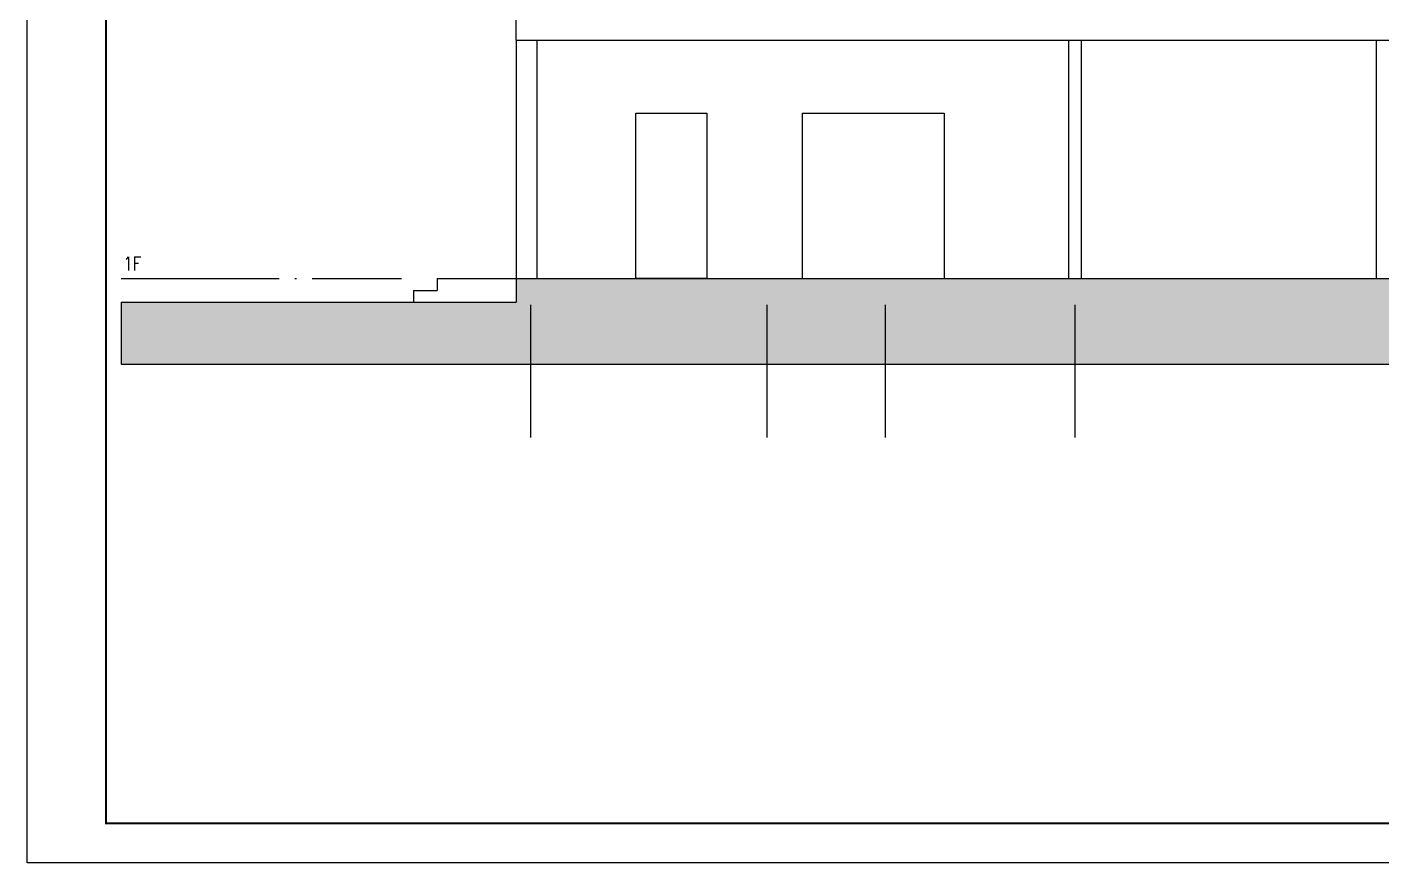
# Model space of a CAD drawing. Extents: x 278352 to 354603, y -396067 to -191104.
# Drawn here: x 324621 to 341790, y -396067 to -385468 of the extents above; entities that cross this region are included whole.
import ezdxf

# ---------------------------------------------------------------- set-up
doc = ezdxf.new("R2010")
doc.units = 0
doc.header["$LTSCALE"] = 1000
doc.header["$MEASUREMENT"] = 0
doc.linetypes.add('DOTE', pattern=[2.42, 2, -0.2, 0.02, -0.2])
for name, color, linetype in [('AXIS', 3, 'Continuous'), ('cj', 105, 'Continuous'), ('COLUMN', 40, 'Continuous'), ('DIM_ELEV', 3, 'Continuous'), ('DOTE', 1, 'DOTE'), ('WALL', 255, 'Continuous'), ('图框', 4, 'Continuous')]:
    doc.layers.add(name, color=color, linetype=linetype)
doc.styles.add('_TCH_DIM', font='SIMPLEX', dxfattribs={"bigfont": 'GBCBIG'})

# ---------------------------------------------------------------- blocks, each defined once
blk = doc.blocks.new('A2图框')
blk.add_lwpolyline([(0, 420), (594, 420), (594, 0), (0, 0)], close=True)
at = {"const_width": 0.5}
blk.add_lwpolyline([(583.95, 409.85), (20, 409.85), (20, 10.05), (583.95, 10.05), (583.95, 409.85)], dxfattribs=at)

msp = doc.modelspace()

# ---------------------------------------------------------------- hatches: boundary and pattern name
at = {"layer": 'cj'}
msp.add_hatch(color=8, dxfattribs=at).paths.add_polyline_path([(353673, -389741), (353673, -388958), (349480, -388958), (349480, -388658), (330818, -388658), (330818, -388958), (325815, -388958), (325815, -389741)])

# ---------------------------------------------------------------- linework, layer by layer
at = {"layer": 'AXIS'}
for p, q in [((330999, -388991), (330999, -390671)), ((333999, -390671), (333999, -388991)), ((335499, -390671), (335499, -388991)), ((337899, -388991), (337899, -390671))]:
    msp.add_line(p, q, dxfattribs=at)
at = {"layer": 'cj'}
for p, q in [((334444, -386558), (334444, -388658)), ((334444, -386558), (336244, -386558)), ((336244, -386558), (336244, -388658)), ((329818, -388658), (330818, -388658)), ((329818, -388658), (329818, -388808)), ((329518, -388808), (329818, -388808)), ((329518, -388808), (329518, -388958))]:
    msp.add_line(p, q, dxfattribs=at)
msp.add_lwpolyline([(332334, -388658), (332334, -386558), (333234, -386558), (333234, -388658)], close=True, dxfattribs=at)
at = {"layer": 'cj', "color": 8}
msp.add_lwpolyline([(325815, -388958), (325815, -389741), (353673, -389741), (353673, -388958)], dxfattribs=at)
at = {"layer": 'COLUMN'}
for p, q in [((330818, -385633), (330818, -385303)), ((330818, -385633), (345339, -385633)), ((330818, -388658), (349480, -388658)), ((330818, -388658), (330818, -388958)), ((325815, -388958), (330818, -388958))]:
    msp.add_line(p, q, dxfattribs=at)
at = {"layer": 'DOTE'}
msp.add_line((325815, -388658), (329367, -388658), dxfattribs=at)
at = {"layer": 'WALL'}
for p, q in [((330818, -385633), (330818, -388658)), ((331079, -385633), (331079, -388658)), ((337819, -385633), (337819, -388658)), ((337979, -385633), (337979, -388658)), ((341719, -385633), (341719, -388658))]:
    msp.add_line(p, q, dxfattribs=at)

# ---------------------------------------------------------------- block references
at = {"layer": '图框', "xscale": 50, "yscale": 50, "zscale": 50}
msp.add_blockref('A2图框', (324621, -396067), dxfattribs=at)

# ---------------------------------------------------------------- texts
at = {"layer": 'DIM_ELEV', "style": '_TCH_DIM', "width": 0.8}
msp.add_text('1F', height=175, dxfattribs=at).set_placement((325839, -388555))

doc.saveas('drawing.dxf')
